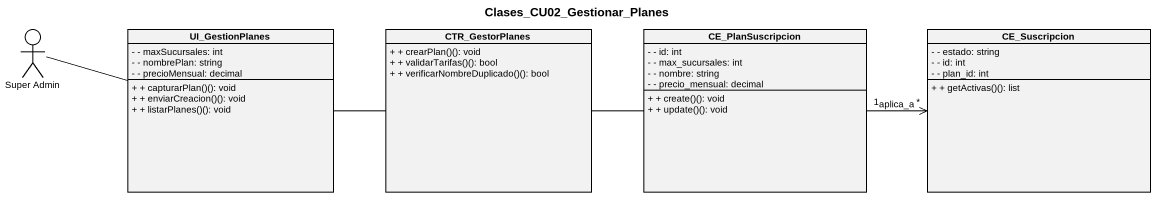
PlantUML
@startuml
title Clases_CU02_Gestionar_Planes
allowmixing
hide circle
hide empty members
skinparam classAttributeIconSize 0
actor "Super Admin" as Super_Admin
class UI_GestionPlanes {
  - - maxSucursales: int
  - - nombrePlan: string
  - - precioMensual: decimal
  + + capturarPlan()(): void
  + + enviarCreacion()(): void
  + + listarPlanes()(): void
}
class CTR_GestorPlanes {
  + + crearPlan()(): void
  + + validarTarifas()(): bool
  + + verificarNombreDuplicado()(): bool
}
class CE_PlanSuscripcion {
  - - id: int
  - - max_sucursales: int
  - - nombre: string
  - - precio_mensual: decimal
  + + create()(): void
  + + update()(): void
}
class CE_Suscripcion {
  - - estado: string
  - - id: int
  - - plan_id: int
  + + getActivas()(): list
}
Super_Admin -right- UI_GestionPlanes
UI_GestionPlanes -right- CTR_GestorPlanes
CTR_GestorPlanes -right- CE_PlanSuscripcion
CE_PlanSuscripcion "1" -right-> "*" CE_Suscripcion : aplica_a
@enduml
